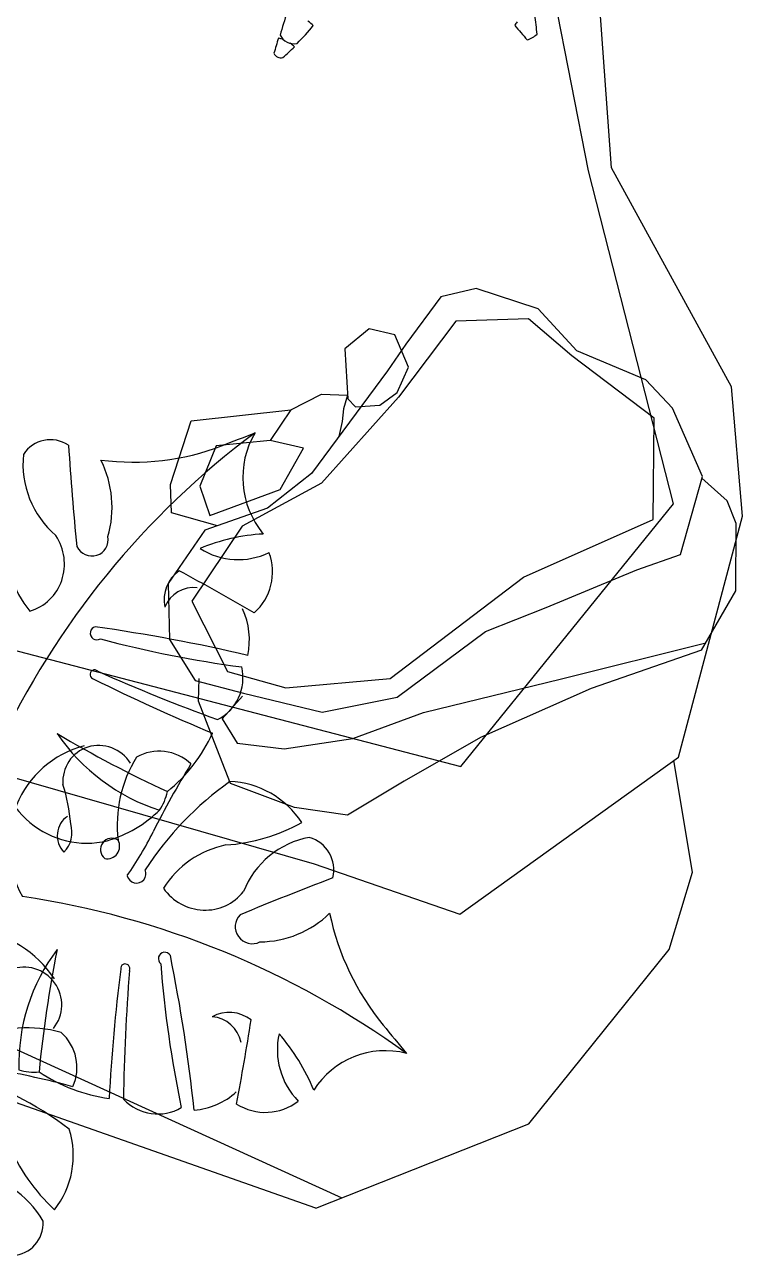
# Model space of a CAD drawing. Header units: millimetres. Extents: x -343543 to 400519, y -115663 to 104219.
# Drawn here: x -245715 to -245318, y 134 to 813 of the extents above; entities that cross this region are included whole.
import ezdxf

# ---------------------------------------------------------------- set-up
doc = ezdxf.new("R2010")
doc.units = ezdxf.units.MM
doc.layers.get('0').update_dxf_attribs({"color": 231, "lineweight": 0})
doc.layers.add('A-PATT', color=252, linetype='Continuous', lineweight=9)
doc.layers.add('A-SYMBOLS', color=10, linetype='Continuous', lineweight=13)
doc.layers.add('XREF MAT BANG NOI THAT$0$FF-Plants', color=8, linetype='Continuous')

# ---------------------------------------------------------------- blocks, each defined once
blk = doc.blocks.new('XREF MAT BANG NOI THAT$0$YLD.Studio-01-208')
at = {"layer": 'XREF MAT BANG NOI THAT$0$FF-Plants', "color": 8}
for p, q in [((0, 0), (-19.47, -4.47)), ((34.22, -11.13), (0, 0)), ((-19.47, -4.47), (-38.79, -30.61)), ((55.53, -34.26), (34.22, -11.13)), ((-11.24, -17.95), (-42.9, -59.89)), ((28.84, -16.58), (-11.24, -17.95)), ((52.84, -36.99), (28.84, -16.58)), ((-59.12, -22.14), (-72.49, -33.17)), ((-44.79, -25.4), (-59.12, -22.14)), ((-37.29, -43.22), (-44.79, -25.4)), ((-72.49, -33.17), (-70.76, -60.67)), ((-38.79, -30.61), (-48.97, -45.31)), ((98.17, -71.37), (52.84, -36.99)), ((93.58, -50.24), (55.53, -34.26)), ((-48.97, -45.31), (-90.81, -101.94)), ((-43.6, -57.24), (-37.29, -43.22)), ((108.33, -65.84), (93.58, -50.24)), ((-102.27, -66.84), (-85.32, -58.11)), ((-42.9, -59.89), (-85.35, -107.32)), ((-85.32, -58.11), (-70.94, -58.73)), ((-70.94, -58.73), (-73.23, -66.23)), ((-70.76, -60.67), (-66.62, -65.16)), ((-53.23, -64.25), (-43.6, -57.24)), ((-157.25, -72.93), (-102.27, -66.84)), ((-102.27, -66.84), (-113.71, -83.69)), ((-73.23, -66.23), (-73.91, -73.3)), ((-66.62, -65.16), (-53.23, -64.25)), ((124.87, -103.64), (108.33, -65.84)), ((-168.68, -108.08), (-157.25, -72.93)), ((-73.91, -73.3), (-75.8, -81.6)), ((97.68, -127.28), (98.17, -71.37)), ((-143.49, -86.61), (-152.53, -108.88)), ((-113.71, -83.69), (-143.49, -86.61)), ((-95.25, -87.89), (-113.71, -83.69)), ((-108.08, -110.73), (-95.25, -87.89)), ((-168.07, -123.66), (-168.68, -108.08)), ((-85.35, -107.32), (-129.06, -130.92)), ((-90.81, -101.94), (-115.05, -121.07)), ((112.73, -146.51), (124.87, -103.64)), ((138.52, -117.08), (124.61, -104.57)), ((-152.53, -108.88), (-146.99, -125.09)), ((-146.99, -125.09), (-108.08, -110.73)), ((-115.05, -121.07), (-149.64, -133.24)), ((143.49, -129.5), (138.52, -117.08)), ((-142.79, -130.83), (-168.07, -123.66)), ((26.05, -159.04), (97.68, -127.28)), ((-149.64, -133.24), (-170.01, -162.63)), ((-129.06, -130.92), (-156.93, -172.29)), ((-129.06, -130.92), (-129.06, -130.92)), ((143.27, -166.55), (143.49, -129.5)), ((88.68, -154.97), (112.73, -146.51)), ((38.64, -175.74), (88.68, -154.97)), ((-170.01, -162.63), (-169.23, -193.5)), ((-47.48, -214.91), (26.05, -159.04)), ((124.36, -199.42), (143.27, -166.55)), ((-156.93, -172.29), (-137.13, -211.14)), ((5.22, -188.99), (38.64, -175.74)), ((-43.61, -225.17), (5.22, -188.99)), ((-169.23, -193.5), (-154.97, -216.14)), ((47.14, -215.23), (126.69, -195.38)), ((124.36, -199.42), (63.44, -220.53)), ((-154.97, -216.14), (-128.37, -222.99)), ((-153.26, -227.51), (-152.82, -215.05)), ((-137.13, -211.14), (-105.01, -220.03)), ((-105.01, -220.03), (-47.48, -214.91)), ((-29.12, -233.65), (47.14, -215.23)), ((-128.37, -222.99), (-85.03, -233.61)), ((63.44, -220.53), (2.41, -247.51)), ((-144.42, -250.19), (-153.26, -227.51)), ((-128.9, -224.62), (-140.18, -237.16)), ((-85.03, -233.61), (-43.61, -225.17)), ((-140.18, -237.16), (-131.95, -250.64)), ((-68.03, -248.02), (-29.12, -233.65)), ((-135.58, -272.88), (-144.42, -250.19)), ((-131.95, -250.64), (-105.92, -253.71)), ((-105.92, -253.71), (-68.03, -248.02)), ((2.41, -247.51), (-39.68, -271.64)), ((-100.26, -286.16), (-135.58, -272.88)), ((-39.68, -271.64), (-70.96, -290.29)), ((-70.96, -290.29), (-100.26, -286.16))]:
    blk.add_line(p, q, dxfattribs=at)
blk = doc.blocks.new('XREF MAT BANG NOI THAT$0$YLD.Studio-03-187')
at = {"layer": 'XREF MAT BANG NOI THAT$0$FF-Plants', "color": 8}
for p, q in [((318.98, -270.1), (298.75, -167.06)), ((331.66, -268.57), (324.1, -164)), ((365.86, -453.83), (318.98, -270.1)), ((397.75, -389.22), (331.66, -268.57)), ((403.84, -460.52), (397.75, -389.22)), ((248.54, -598.68), (365.86, -453.83)), ((368.54, -593.44), (403.84, -460.52)), ((-4.21, -532.85), (248.54, -598.68)), ((247.89, -680.07), (368.54, -593.44)), ((376.24, -656.83), (365.92, -595.32)), ((-6.04, -602.54), (167.59, -652.21)), ((167.59, -652.21), (247.89, -680.07)), ((363.43, -699.54), (376.24, -656.83)), ((285.95, -795.72), (363.43, -699.54)), ((-65.82, -723.17), (182.87, -836.49)), ((168.39, -842.22), (-34.31, -770.82)), ((168.39, -842.22), (285.95, -795.72))]:
    blk.add_line(p, q, dxfattribs=at)
blk = doc.blocks.new('XREF MAT BANG NOI THAT$0$YLD.Studio-03-28')
at = {"layer": 'XREF MAT BANG NOI THAT$0$FF-Plants', "color": 8}
for centre, major_axis, ratio, start_param, end_param in [((126.93, 295.28), (154.05, 93.06), 1, 2.093129, 2.150944), ((-28.11, 370.05), (12.47, 1.38), 1, 1.147291, 1.658613), ((-720.71, 297.44), (696.05, 87.86), 1, -0.019775, -0.004764), ((-28.13, 380.65), (7.38, 7.38), 1, 4.211477, 4.434646), ((112.08, 162.81), (-49.51, 144.63), 1, -0.132709, -0.045878), ((78.73, 305.04), (-8.66, 1.18), 0.959793, 3.11439, 4.439794), ((113.3, 163.34), (-5.54, 152.77), 1, 0.097095, 0.15366), ((90.56, 310.2), (-4.8, 8.15), 0.490947, 0.894952, 1.248419), ((90.56, 310.2), (4.65, 2.84), 0.874189, -0.631907, 0.605204), ((78.73, 305.04), (-7.5, 12.73), 0.490947, 0.941091, 1.224771), ((90.56, 310.2), (-4.8, 8.15), 0.490947, 1.706256, 2.018765), ((-3506.28, 4685.53), (4396.41, 3576.45), 1, -1.566496, -1.564955), ((-3507.5, 4685.01), (-3612.43, 4366.89), 1, 3.135264, 3.137574)]:
    blk.add_ellipse(centre, major_axis=major_axis, ratio=ratio, start_param=start_param, end_param=end_param, dxfattribs=at)
blk = doc.blocks.new('XREF MAT BANG NOI THAT$0$YLD.Studio-03-151')
at = {"layer": 'XREF MAT BANG NOI THAT$0$FF-Plants', "color": 8}
for centre, major_axis, start_param, end_param in [((483.54, -161.16), (280.61, -391.58), 3.158693, 3.641953), ((83.9, 203.74), (10.65, -14.87), 1.943407, 3.514181), ((-1037.46, 3262.1), (1911.84, -2667.91), -0.247812, -0.241639), ((237.38, 200.05), (28.24, -39.41), 3.540115, 4.781006), ((2085.06, 307.52), (1182.27, -1649.81), 4.146672, 4.17445), ((126.02, 348.69), (81.77, -114.11), -0.739741, -0.247812), ((118.49, 207.12), (29.66, -41.4), 3.969722, 4.957318), ((60.22, 185.95), (33.95, -47.38), 0.654171, 1.402961), ((209.76, 59.76), (64.79, -90.41), 2.588016, 2.918346), ((113.72, 161.82), (32.25, -45), 3.984891, 4.781817), ((63.74, 153.97), (16.32, -22.77), -0.322014, 1.533599), ((106.25, 167), (5.44, -7.59), 4.547984, 7.405605), ((186.33, 195.29), (23.23, -32.42), -1.175875, -0.161983), ((176.15, 149.58), (17.75, -24.76), 0.089135, 1.300635), ((166.05, 133.17), (11.69, -16.32), 3.131053, 4.283938), ((-451.3, -1038.38), (792.59, -1106.03), 2.002867, 2.037929), ((162.81, 122.93), (10.22, -14.26), 2.403864, 3.710137), ((153.4, 112.47), (23.66, -33.01), 0.722447, 1.373277), ((109.11, 115.15), (2.13, -2.97), 2.742154, 6.230666), ((0.39, -822.18), (558.08, -778.78), 2.302489, 2.392976), ((250.29, 687.17), (349.77, -488.1), -0.871811, -0.737657), ((107.93, 92.39), (1.5, -2.1), 1.77272, 5.477584), ((163.7, 91.2), (15.45, -21.57), -0.157203, 1.16813), ((546.29, 1023.45), (612.69, -854.98), -1.071911, -1.003021), ((516.29, 1070.91), (627.75, -876), -1.02764, -0.961034), ((415.93, 640.65), (396.99, -553.99), -1.146325, -1.044967), ((173.88, 119.18), (62.74, -87.55), 4.692075, 5.361021), ((110.64, 32.88), (11.99, -16.73), 1.504521, 4.159813), ((88.96, 100.94), (54.76, -76.42), 0.059687, 0.507387), ((102.38, 48.04), (28.56, -39.86), 4.038112, 5.90972), ((117.46, -2.61), (33.71, -47.04), 2.781231, 4.599936), ((144.09, 24.76), (14.92, -20.82), 1.76653, 3.054147), ((191.22, 7.77), (41.94, -58.52), 3.5246, 4.196427), ((560.89, -214.68), (278.05, -388.01), 3.52672, 3.618556), ((-1.76, 4.1), (57.37, -80.06), 1.022621, 1.247669), ((294.17, -123.01), (111.92, -156.18), 3.139388, 3.501415), ((119.54, 34.44), (17.25, -24.07), 0.348102, 0.734101), ((182.02, -15.35), (28.67, -40), 1.525562, 2.495988), ((100.18, 3.25), (7.63, -10.65), 3.103923, 4.850632), ((94.31, 68.57), (41.37, -57.73), -0.336267, 0.15756), ((79.71, 5.8), (9.32, -13.01), 0.160856, 1.236576), ((170.49, 103.56), (61.92, -86.41), -0.539291, -0.115739), ((117.55, -4.26), (3.75, -5.24), 1.950456, 4.954069), ((114.73, -2.13), (4.16, -5.8), -0.810362, 1.431702), ((-27.68, 93.49), (110.97, -154.85), 0.326355, 0.476963), ((236.6, -47.04), (29.66, -41.4), 2.713085, 3.700681), ((221.93, -14.83), (10.65, -14.87), 0.68677, 2.257544), ((192.28, -55.43), (32.25, -45), 2.728254, 3.52518), ((130.95, -17.27), (3.14, -4.38), 4.336607, 7.632427), ((984.06, -1904.52), (1182.27, -1649.81), 2.890035, 2.917813), ((168.28, -9.73), (16.32, -22.77), 4.704534, 6.560148), ((10.26, -502.54), (280.61, -391.58), 1.902056, 2.385316), ((194.68, -46.77), (5.44, -7.59), 3.291347, 6.148968), ((197.28, 2.8), (33.95, -47.38), -0.602467, 0.146324), ((372.69, -13.75), (81.77, -114.11), 4.286807, 4.778736), ((38.36, -106.06), (33.71, -47.04), 1.524594, 3.343299), ((172, -125.32), (62.74, -87.55), 3.435438, 4.104384), ((744.4, -208.28), (396.99, -553.99), 3.880223, 3.981582), ((146.7, -64.36), (2.13, -2.97), 1.485517, 4.974029), ((69.58, -89.36), (11.99, -16.73), 0.247884, 2.903176), ((124.83, -69.74), (1.5, -2.1), 0.516083, 4.220947), ((733.31, -36.1), (349.77, -488.1), 4.154737, 4.288891), ((-773.84, -228.27), (558.08, -778.78), 1.045852, 1.136339), ((1148.87, -223.78), (612.69, -854.98), 3.954637, 4.023528), ((1183.7, -181.43), (627.75, -876), 3.998908, 4.065514), ((182.6, -113.81), (11.69, -16.32), 1.874415, 3.0273), ((72.63, -173.84), (41.94, -58.52), 2.267963, 2.93979), ((171.87, -113.64), (10.22, -14.26), 1.147227, 2.4535), ((-1127.77, 143.1), (792.59, -1106.03), 0.74623, 0.781292), ((2735.59, 1935.78), (1911.84, -2667.91), -1.504449, -1.498276), ((73.02, -123.77), (14.92, -20.82), 0.509893, 1.79751), ((247.96, -115.49), (23.23, -32.42), 3.850673, 4.864565), ((127.85, -176.74), (64.79, -90.41), 1.331379, 1.661709), ((269.39, -163.1), (28.24, -39.41), 2.283478, 3.524369), ((-16.6, -310), (111.92, -156.18), 1.882751, 2.244778), ((-14.57, -592.05), (278.05, -388.01), 2.270083, 2.361919), ((74.01, -97.45), (17.25, -24.07), -0.908535, -0.522536), ((126.6, -49.09), (54.76, -76.42), -1.19695, -0.74925), ((142.23, -123.57), (15.45, -21.57), -1.41384, -0.088507), ((158.88, -107.6), (23.66, -33.01), -0.53419, 0.11664), ((201.45, -118.81), (17.75, -24.76), -1.167502, 0.043998), ((47.76, -171.63), (28.67, -40), 0.268925, 1.239351), ((156.14, -126.55), (61.92, -86.41), 4.487257, 4.910809), ((35.98, -233.04), (29.66, -41.4), 1.456448, 2.444044), ((61.5, -209.76), (10.65, -14.87), -0.569867, 1.000907)]:
    blk.add_ellipse(centre, major_axis=major_axis, ratio=0.974903, start_param=start_param, end_param=end_param, dxfattribs=at)
blk = doc.blocks.new('XREF MAT BANG NOI THAT')
at = {"color": 8, "rotation": 213.9419082109779}
blk.add_blockref('XREF MAT BANG NOI THAT$0$YLD.Studio-03-28', (17183.38, 1107.71), dxfattribs=at)
at = {"color": 8}
for name, p in [('XREF MAT BANG NOI THAT$0$YLD.Studio-03-187', (17131.71, 1002.34)), ('XREF MAT BANG NOI THAT$0$YLD.Studio-01-208', (17388.63, 667.2)), ('XREF MAT BANG NOI THAT$0$YLD.Studio-03-151', (17070.18, 362.03))]:
    blk.add_blockref(name, p, dxfattribs=at)
blk = doc.blocks.new('01.Xref _MB T1')
at = {"layer": 'A-PATT', "color": 8}
blk.add_blockref('XREF MAT BANG NOI THAT', (0, 0), dxfattribs=at)

msp = doc.modelspace()

# ---------------------------------------------------------------- block references
at = {"layer": 'A-SYMBOLS'}
msp.add_blockref('01.Xref _MB T1', (-262854.02, 0), dxfattribs=at)

doc.saveas('drawing.dxf')
